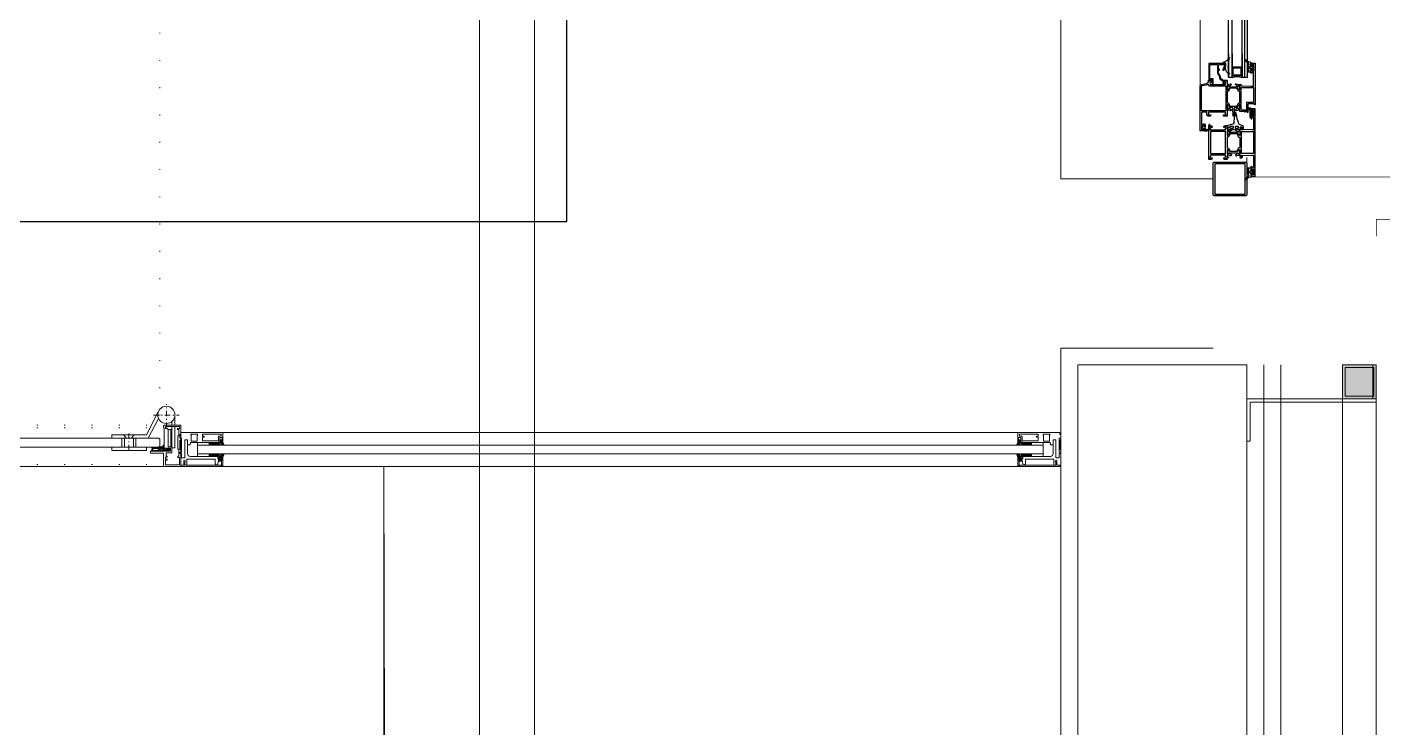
# Model space of a CAD drawing. Extents: x -9059 to 11889, y -1514 to 6575.
# Drawn here: x 3779.9 to 3940.1, y 2733 to 2815.8 of the extents above; entities that cross this region are included whole.
import ezdxf
from ezdxf.enums import TextEntityAlignment as Align

# ---------------------------------------------------------------- set-up
doc = ezdxf.new("R2010")
doc.units = 0
doc.header["$LTSCALE"] = 25
doc.header["$MEASUREMENT"] = 0
doc.linetypes.add('DASHDOT', pattern=[1, 0.5, -0.25, 0, -0.25])
doc.linetypes.add('DOT2', pattern=[0.125, 0, -0.125])
doc.layers.get('0').update_dxf_attribs({"color": 9, "lineweight": 9})
for name, color, linetype, lineweight in [('00', 9, 'Continuous', 9), ('05', 9, 'Continuous', 9), ('06D', 9, 'Continuous', 9), ('07K', 8, 'Continuous', 9), ('10', 9, 'Continuous', 9), ('14', 9, 'Continuous', 9), ('15', 9, 'Continuous', 9), ('20', 9, 'DOT2', 9), ('21_mahal200', 9, 'Continuous', 9), ('21_mahal200 @ 20', 9, 'Continuous', 9), ('33', 9, 'BATTING', 9), ('DATA TAVAN', 160, 'Continuous', 30)]:
    doc.layers.add(name, color=color, linetype=linetype, lineweight=lineweight)
doc.styles.add('Arial', font='arial.ttf', dxfattribs={"height": 2.5})
doc.styles.add('MuuM_TEXT-STANDART', font='ARIALN.TTF')
doc.linetypes.add('BATTING', pattern='A,0.0001,-0.1,[134,ltypeshp.shx,S=0.1,R=0,X=-0.1,Y=0],-0.2,[134,ltypeshp.shx,S=0.1,R=180,X=0.1,Y=0],-0.1', length=0.4001)
pattern_1 = [(45, (3387.24087, 5075.93023), (0.0883883476, -0.0883883476), []), (315, (3387.24087, 5075.93023), (-0.0883883476, -0.0883883476), [])]

# ---------------------------------------------------------------- blocks, each defined once
blk = doc.blocks.new('0a_roomno2')
blk.add_lwpolyline([(30, -16), (0, -16), (0, 0), (30, 0)], close=True)
blk.add_lwpolyline([(18, -5), (18, -16)])
at = {"style": 'Arial'}
blk.add_attdef('ODANO', (0, 1.505), '', height=3, dxfattribs=at)
blk.add_attdef('MEKANADI', text='', height=3, dxfattribs=at).set_placement((0.525, -4.75), align=Align.BOTTOM_LEFT)
at = {"style": 'MuuM_TEXT-STANDART', "width": 0.6}
for tag, p in [('YER01', (15, -7)), ('TAVAN01', (20.625, -7)), ('DUVAR01', (26.25, -7)), ('YER02', (15, -10.375)), ('TAVAN02', (20.625, -10.375)), ('DUVAR02', (26.25, -10.375)), ('YER03', (15, -13.75)), ('TAVAN03', (20.625, -13.75)), ('DUVAR03', (26.25, -13.75))]:
    blk.add_attdef(tag, text='', height=2.25, dxfattribs=at).set_placement(p, align=Align.MIDDLE_CENTER)
at = {"style": 'MuuM_TEXT-STANDART'}
blk.add_attdef('M2', text='', height=2.25, dxfattribs=at).set_placement((1.3231, -7.8046), align=Align.MIDDLE_LEFT)
at = {"style": 'MuuM_TEXT-STANDART', "width": 0.6}
blk.add_attdef('TEMIZTAVANYUKSEKLIGI', text='', height=2.25, dxfattribs=at).set_placement((2.7, -13.1619), align=Align.MIDDLE_LEFT)
blk = doc.blocks.new('*U1266')
at = {"layer": '21_mahal200 @ 20', "xscale": 20, "yscale": 20, "zscale": 20}
blk.add_blockref('0a_roomno2', (3239.86, 3018.12), dxfattribs=at)
blk = doc.blocks.new('p-s-profil')
at = {"layer": '10'}
blk.add_lwpolyline([(9, 15.3), (4.6, 15.3), (4.6, 0.4), (0, 0.4), (0, 0), (5, 0), (5, 14.9), (9, 14.9), (9, 15.3)], dxfattribs=at)
blk.add_lwpolyline([(9, 15.3), (4.6, 15.3), (4.6, 0.4), (0, 0.4), (0, 0), (5, 0), (5, 14.9), (9, 14.9), (9, 15.3)], dxfattribs=at)
blk = doc.blocks.new('p-kutu_profil_40x40')
h = blk.add_hatch(color=256)
h.dxf.hatch_style = 1
h.paths.add_polyline_path([(0, 0), (4, 0), (4, 4), (0, 4)])
h = blk.add_hatch(color=255)
h.dxf.hatch_style = 1
h.paths.add_polyline_path([(0, 0), (4, 0), (4, 4), (0, 4)])
blk.add_lwpolyline([(0, 0), (4, 0), (4, 4), (0, 4)], close=True)
at = {"layer": '10'}
for points in [[(0, 4), (4, 4), (4, 0), (0, 0)], [(0, 4), (4, 4), (4, 0), (0, 0)], [(0, 0), (4, 0), (4, 4), (0, 4)], [(0.3, 3.7), (3.7, 3.7), (3.7, 0.3), (0.3, 0.3)], [(0.3, 3.7), (3.7, 3.7), (3.7, 0.3), (0.3, 0.3)]]:
    blk.add_lwpolyline(points, close=True, dxfattribs=at)
blk = doc.blocks.new('P-DOG-PORSCHE')
at = {"layer": '06D'}
for points in [[(-13.18, -3.54), (-111.94, -3.53)], [(-118, -20), (-2, -20)]]:
    blk.add_lwpolyline(points, dxfattribs=at)
at = {"layer": '10', "lineweight": 25, "ltscale": 0.5}
for p, q in [((-112.2, 2.68), (-112.2, 2.98)), ((-103.22, 1.44), (-106, 1.44)), ((-103.22, 0.24), (-106, 0.24)), ((-104.8, 1.44), (-104.8, 0.24)), ((-103.22, -0.16), (-105.95, -0.16)), ((-103.22, -0.16), (-105.49, -0.16))]:
    blk.add_line(p, q, dxfattribs=at)
at = {"layer": '10', "const_width": 0.1}
blk.add_lwpolyline([(-124.78, 17.3), (-122.78, 17.3), (-122.78, 24), (-117.78, 24), (-117.78, 2), (-115.43, 2)], dxfattribs=at)
at = {"layer": '10', "lineweight": 25, "ltscale": 0.5}
for points in [[(-120, -1.8, 0.414214), (-119.8, -2), (-116.2, -2, 0.414214), (-116, -1.8), (-116, 1.8, 0.414214), (-116.2, 2), (-119.8, 2, 0.414214), (-120, 1.8)], [(-110.88, 2.78), (-110.88, 2.79), (-111.15, 2.79), (-111.15, 2.78), (-111.3, 2.78), (-111.3, 2.79), (-111.63, 2.79), (-111.63, 2.78), (-111.78, 2.78), (-111.78, 2.79), (-112.1, 2.79, 0.425337), (-112.2, 2.68), (-112.15, 1.49, 0.403083), (-112.12, 1.47), (-112, 1.47, -0.414214), (-111.88, 1.35), (-111.88, 1.26, -0.414214), (-111.98, 1.16), (-111.99, 1.16, -0.414214), (-112, 1.17), (-112, 1.32, 0.414214), (-112.03, 1.35), (-112.17, 1.35, 0.414214), (-112.2, 1.32), (-112.2, 1.01), (-112.13, 0.75, -0.700084), (-112.24, 0.67), (-112.26, 0.69), (-112.43, 0.86, -0.607471), (-112.41, 0.92, 0.283637), (-112.39, 0.94), (-112.34, 1.12, 1.229391), (-112.39, 1.16), (-112.86, 1.16), (-112.7, 0.89, -0.859449), (-112.73, 0.86), (-112.98, 0.96), (-113.1, 1.16), (-114.3, 1.16), (-114.42, 0.96), (-114.67, 0.86, -0.859449), (-114.7, 0.89), (-114.54, 1.16), (-115.01, 1.16, 1.229391), (-115.06, 1.12), (-115.01, 0.94, 0.283637), (-114.99, 0.92, -0.607471), (-114.97, 0.86), (-115.14, 0.69), (-115.16, 0.67, -0.700084), (-115.27, 0.75), (-115.2, 1.01), (-115.2, 1.32, 0.414214), (-115.23, 1.35), (-115.37, 1.35, 0.414214), (-115.4, 1.32), (-115.4, 1.17, -0.414214), (-115.41, 1.16), (-115.42, 1.16, -0.414214), (-115.52, 1.26), (-115.52, 1.35, -0.414214), (-115.4, 1.47), (-115.28, 1.47, 0.403083), (-115.25, 1.49), (-115.2, 2.68, 0.425337), (-115.3, 2.79), (-115.62, 2.79), (-115.62, 2.78), (-115.77, 2.78), (-115.77, 2.79), (-116.1, 2.79), (-116.1, 2.78), (-116.25, 2.78), (-116.25, 2.79), (-116.52, 2.79), (-116.52, 2.78), (-116.65, 2.78), (-116.65, 2.61, 0.414214), (-116.62, 2.58), (-116.52, 2.58), (-116.52, 2.53, -0.414214), (-116.57, 2.48), (-116.88, 2.48, -0.414214), (-116.95, 2.55), (-116.95, 2.57, -0.414214), (-116.94, 2.58), (-116.84, 2.58, 0.414214), (-116.79, 2.63), (-116.79, 2.75, 0.414214), (-116.84, 2.8), (-117.51, 2.8, 0.414214), (-117.56, 2.75), (-117.56, 2.63, 0.414214), (-117.51, 2.58), (-117.41, 2.58, -0.414214), (-117.4, 2.57), (-117.4, 2.55, -0.414214), (-117.47, 2.48), (-117.69, 2.48, -0.414214), (-117.7, 2.49), (-117.7, 2.97, -0.414214), (-117.69, 2.98), (-109.71, 2.98, -0.414214), (-109.7, 2.97), (-109.7, 2.49, -0.414214), (-109.71, 2.48), (-109.93, 2.48, -0.414214), (-110, 2.55), (-110, 2.57, -0.414214), (-109.99, 2.58), (-109.89, 2.58, 0.414214), (-109.84, 2.63), (-109.84, 2.75, 0.414214), (-109.89, 2.8), (-110.56, 2.8, 0.414214), (-110.61, 2.75), (-110.61, 2.63, 0.414214), (-110.56, 2.58), (-110.46, 2.58, -0.414214), (-110.45, 2.57), (-110.45, 2.55, -0.414214), (-110.52, 2.48), (-110.83, 2.48, -0.414214), (-110.88, 2.53), (-110.88, 2.58), (-110.78, 2.58, 0.414214), (-110.75, 2.61), (-110.75, 2.78)], [(-117.28, 2.61, 0.359904), (-117.3, 2.58), (-117.3, 2.4, 0.414214), (-117.27, 2.37), (-117.07, 2.37, 0.414214), (-117.04, 2.4), (-117.04, 2.58, 0.359904), (-117.07, 2.61, 0.094739)], [(-110.51, 2.47, 0.414214), (-110.48, 2.5), (-110.48, 2.58, 0.186103), (-110.48, 2.59), (-110.52, 2.64, -0.501687), (-110.51, 2.7), (-110.42, 2.74, -0.118551), (-110.34, 2.76), (-110.11, 2.76, -0.118551), (-110.04, 2.74), (-109.95, 2.7, -0.501687), (-109.94, 2.64), (-109.98, 2.59, 0.186103), (-109.98, 2.58), (-109.98, 2.5, 0.414214), (-109.94, 2.47), (-109.66, 2.47, -0.414214), (-109.62, 2.43), (-109.62, 2.28, -0.176484), (-109.64, 2.25), (-110.01, 1.72, -0.940455), (-110.07, 1.77), (-109.76, 2.27, 0.992608), (-109.86, 2.34), (-110.69, 2.34, -0.414214), (-110.73, 2.38), (-110.73, 2.43, -0.414214), (-110.69, 2.47)], [(-110.32, 2.47, -0.414214), (-110.34, 2.5), (-110.34, 2.6, -0.414214), (-110.32, 2.62), (-110.14, 2.62, -0.414214), (-110.11, 2.6), (-110.11, 2.5, -0.414214), (-110.14, 2.47)], [(-108.97, 1.97), (-109.81, 1.97, 0.414214), (-109.86, 1.92), (-109.86, 1.38, 0.414214), (-109.81, 1.33), (-107.25, 1.33, 0.414214), (-107.2, 1.38), (-107.2, 2.79), (-108.91, 2.79, 0.414214), (-108.96, 2.74), (-108.96, 1.98, -0.414214)], [(-104.73, 2.6, -0.359904), (-104.7, 2.57), (-104.7, 2.39, -0.414214), (-104.73, 2.36), (-104.93, 2.36, -0.414214), (-104.96, 2.39), (-104.96, 2.57, -0.359904), (-104.94, 2.6, -0.094739)], [(-114.74, -0.01, 0.131652), (-114.72, -0.06), (-114.61, -0.24, -0.131652), (-114.61, -0.26), (-114.61, -0.28, -0.414214), (-114.64, -0.31), (-115, -0.31, -0.414214), (-115.03, -0.28), (-115.03, -0.26, -0.131652), (-115.03, -0.24), (-114.92, -0.06, 0.131652), (-114.91, -0.01), (-114.91, 0.84, 0.131652), (-114.92, 0.89), (-115.03, 1.08, -0.131652), (-115.03, 1.09), (-115.03, 1.12, -0.414214), (-115, 1.15), (-114.64, 1.15, -0.414214), (-114.61, 1.12), (-114.61, 1.09, -0.131652), (-114.61, 1.08), (-114.72, 0.89, 0.131652), (-114.74, 0.84)], [(-112.66, -0.01, -0.131652), (-112.68, -0.06), (-112.79, -0.24, 0.131652), (-112.79, -0.26), (-112.79, -0.28, 0.414214), (-112.76, -0.31), (-112.4, -0.31, 0.414214), (-112.37, -0.28), (-112.37, -0.26, 0.131652), (-112.37, -0.24), (-112.48, -0.06, -0.131652), (-112.49, -0.01), (-112.49, 0.84, -0.131652), (-112.48, 0.89), (-112.37, 1.08, 0.131652), (-112.37, 1.09), (-112.37, 1.12, 0.414214), (-112.4, 1.15), (-112.76, 1.15, 0.414214), (-112.79, 1.12), (-112.79, 1.09, 0.131652), (-112.79, 1.08), (-112.68, 0.89, -0.131652), (-112.66, 0.84)], [(-106.67, -0.53, 0.365977), (-106.64, -0.51, -0.365977), (-106.61, -0.48), (-106.5, -0.48, -0.414214), (-106.47, -0.51), (-106.47, -0.6, -0.365977), (-106.49, -0.63, 0.366034), (-106.52, -0.66), (-106.52, -0.72, 0.414214), (-106.51, -0.73), (-106.47, -0.73, 0.414214), (-106.32, -0.58), (-106.32, -0.41, 0.414214), (-106.4, -0.33), (-106.82, -0.33, -0.493043), (-106.85, -0.3), (-106.75, 0.07, 0.700084), (-106.86, 0.15), (-106.88, 0.13), (-107.05, -0.04, 0.607471), (-107.03, -0.1, -0.283637), (-107.01, -0.12), (-106.96, -0.3, -1.229391), (-107.01, -0.33), (-107.43, -0.33, -0.585524), (-107.46, -0.29), (-107.32, -0.07, 0.713664), (-107.35, -0.04), (-107.6, -0.14), (-107.71, -0.32, -0.261412), (-107.73, -0.33), (-108.95, -0.33, -0.261412), (-108.97, -0.32), (-109.08, -0.14), (-109.33, -0.04, 0.713664), (-109.36, -0.07), (-109.22, -0.29, -0.585524), (-109.25, -0.33), (-109.67, -0.33, -1.229391), (-109.72, -0.3), (-109.67, -0.12, -0.283637), (-109.65, -0.1, 0.607471), (-109.63, -0.04), (-109.8, 0.13), (-109.82, 0.15, 0.700084), (-109.93, 0.07), (-109.86, -0.19), (-109.86, -0.3, -0.414214), (-109.89, -0.33), (-110.54, -0.33, 0.414214), (-110.57, -0.36), (-110.57, -0.68, 0.414222), (-110.47, -0.78), (-110.43, -0.78, 0.414214), (-110.42, -0.77), (-110.42, -0.66, 0.366034), (-110.44, -0.63, -0.365977), (-110.47, -0.6), (-110.47, -0.51, -0.414214), (-110.44, -0.48), (-110.33, -0.48, -0.365977), (-110.3, -0.51, 0.365977), (-110.27, -0.53), (-110.15, -0.53, -0.414214), (-110.12, -0.56), (-110.12, -1.5), (-110.09, -1.53), (-110.12, -1.56), (-110.12, -2.5, -0.414214), (-110.15, -2.53), (-110.27, -2.53, 0.365977), (-110.3, -2.56, -0.365977), (-110.33, -2.58), (-110.44, -2.58, -0.414214), (-110.47, -2.55), (-110.47, -2.46, -0.365977), (-110.44, -2.44, 0.366034), (-110.42, -2.41), (-110.42, -2.29, 0.414214), (-110.43, -2.28), (-110.47, -2.28, 0.414214), (-110.57, -2.38), (-110.57, -2.58, 0.414214), (-110.42, -2.73), (-110.15, -2.73, -0.414214), (-110.12, -2.76), (-110.12, -3.32, -0.414214), (-110.15, -3.35), (-111.54, -3.35, -0.414214), (-111.57, -3.32), (-111.57, -3.16, -0.414214), (-111.54, -3.13), (-111.47, -3.13), (-111.47, -3.08, 0.414214), (-111.52, -3.03), (-111.77, -3.03, 0.414214), (-111.84, -3.1), (-111.84, -3.12, 0.414214), (-111.83, -3.13), (-111.76, -3.13, -0.414214), (-111.71, -3.18), (-111.71, -3.32, -0.414214), (-111.76, -3.37), (-112.13, -3.37, -0.414214), (-112.18, -3.32), (-112.18, -3.18, -0.414214), (-112.13, -3.13), (-112.05, -3.13, 0.414214), (-112.04, -3.12), (-112.04, -3.1, 0.414214), (-112.11, -3.03), (-112.29, -3.03, 0.414214), (-112.32, -3.06), (-112.32, -3.5, 0.414214), (-112.29, -3.53), (-107.02, -3.53, 0.363975), (-106.82, -3.37), (-106.72, -2.78, -0.36397), (-106.42, -2.53), (-106.35, -2.53, 0.414214), (-106.32, -2.5), (-106.32, -2.28, 0.414214), (-106.47, -2.13), (-106.51, -2.13, 0.414214), (-106.52, -2.14), (-106.52, -2.21, 0.366034), (-106.49, -2.24, -0.365977), (-106.47, -2.26), (-106.47, -2.35, -0.414214), (-106.5, -2.38), (-106.61, -2.38, -0.365977), (-106.64, -2.36, 0.365977), (-106.67, -2.33), (-106.79, -2.33, -0.414214), (-106.82, -2.3), (-106.82, -1.46), (-106.85, -1.43), (-106.82, -1.4), (-106.82, -0.56, -0.414214), (-106.79, -0.53)], [(-111.8, 0.65, -0.414214), (-111.83, 0.62), (-111.96, 0.62, -0.414214), (-111.99, 0.65), (-111.99, 0.99, -0.414214), (-111.96, 1.02), (-111.83, 1.02, -0.414214), (-111.8, 0.99)], [(-111.8, 0.03, -0.414214), (-111.83, 0), (-111.96, 0, -0.414214), (-111.99, 0.03), (-111.99, 0.37, -0.414214), (-111.96, 0.4), (-111.83, 0.4, -0.414214), (-111.8, 0.37)], [(-109.67, 0.32, -0.403142), (-109.57, 0.22), (-109.57, -0.02, -0.131652), (-109.58, -0.07), (-109.69, -0.25, 0.131652), (-109.69, -0.27), (-109.69, -0.29, 0.414214), (-109.66, -0.32), (-109.3, -0.32, 0.414214), (-109.27, -0.29), (-109.27, -0.27, 0.131652), (-109.28, -0.25), (-109.39, -0.07, -0.131652), (-109.4, -0.02), (-109.4, 0.83, -0.131652), (-109.39, 0.88), (-109.28, 1.07, 0.131652), (-109.27, 1.08), (-109.27, 1.11, 0.414214), (-109.3, 1.14), (-109.66, 1.14, 0.414214), (-109.69, 1.11), (-109.69, 1.08, 0.131652), (-109.69, 1.07), (-109.58, 0.88, -0.131652), (-109.57, 0.83), (-109.57, 0.59, -0.403142), (-109.67, 0.49), (-110.52, 0.46, 0.962756), (-110.52, 0.36)], [(-107.28, -0.01, -0.131652), (-107.3, -0.06), (-107.4, -0.24, 0.131652), (-107.41, -0.26), (-107.41, -0.28, 0.414214), (-107.38, -0.31), (-107.02, -0.31, 0.414214), (-106.99, -0.28), (-106.99, -0.26, 0.131652), (-106.99, -0.24), (-107.1, -0.06, -0.131652), (-107.11, -0.01), (-107.11, 0.84, -0.131652), (-107.1, 0.89), (-106.99, 1.07, 0.131652), (-106.99, 1.09), (-106.99, 1.12, 0.414214), (-107.02, 1.15), (-107.38, 1.15, 0.414214), (-107.41, 1.12), (-107.41, 1.09, 0.131652), (-107.4, 1.07), (-107.3, 0.89, -0.131652), (-107.28, 0.84)], [(-107.1, 0.88), (-106.99, 1.07, 0.131652), (-106.99, 1.08), (-106.99, 1.11, 0.414214), (-107.02, 1.14), (-107.38, 1.14, 0.414214), (-107.41, 1.11), (-107.41, 1.08, 0.131652), (-107.4, 1.07), (-107.3, 0.88, -0.131652), (-107.28, 0.83), (-107.28, -0.02, -0.131652), (-107.3, -0.07), (-107.4, -0.25, 0.131652), (-107.41, -0.27), (-107.41, -0.29, 0.414214), (-107.38, -0.32), (-107.02, -0.32, 0.414214), (-106.99, -0.29), (-106.99, -0.27, 0.131652), (-106.99, -0.25), (-107.1, -0.07, -0.131652), (-107.11, -0.02), (-107.11, 0.83, -0.131652)], [(-105.7, 1.31, -0.414214), (-105.67, 1.34), (-104.93, 1.34, -0.414214), (-104.9, 1.31), (-104.9, 0.37, -0.414214), (-104.93, 0.34), (-105.67, 0.34, -0.414214), (-105.7, 0.37)], [(-107.02, -3.35, 0.207097), (-106.97, -3.33), (-106.97, -3.23), (-106.95, -3.23), (-106.87, -2.76, -0.106114), (-106.8, -2.58, 0.602221), (-106.82, -2.53), (-106.87, -2.53, -0.162278), (-106.93, -2.51), (-106.97, -2.51, -0.414214), (-107, -2.48), (-107, -0.56, 0.414214), (-107.05, -0.51), (-109.89, -0.51, 0.414214), (-109.94, -0.56), (-109.94, -3.35)], [(-105.14, -1.31), (-105.14, -1.27, -0.414214), (-105.11, -1.24), (-105.07, -1.24, -0.414214), (-105.04, -1.27), (-105.04, -1.29, 0.414214), (-104.99, -1.34), (-104.56, -1.34, 0.414214), (-104.46, -1.24), (-104.46, -0.69, 0.414214), (-104.51, -0.64), (-104.56, -0.64, 0.127567), (-104.59, -0.65, -0.09888), (-105.01, -0.79, 0.367727), (-105.04, -0.82, -0.399482), (-105.07, -0.84), (-105.11, -0.84, -0.414214), (-105.14, -0.81), (-105.14, -0.72, -0.400329), (-105.09, -0.67, 0.114933), (-104.65, -0.55, -0.127017), (-104.56, -0.52), (-104.37, -0.52, -0.414214), (-104.34, -0.55), (-104.34, -2.49, -0.414214), (-104.37, -2.52), (-106.29, -2.52, -0.414214), (-106.32, -2.49), (-106.32, -2.43, -0.414214), (-106.29, -2.4), (-106.27, -2.4), (-106.27, -2.1), (-106.54, -2.1), (-106.56, -2.14, -0.414214), (-106.6, -2.15), (-106.77, -2.05, -0.767327), (-106.75, -1.98), (-106.25, -1.98, -0.414214), (-106.15, -2.08), (-106.15, -2.35, 0.414214), (-106.1, -2.4), (-104.51, -2.4, 0.414214), (-104.46, -2.35), (-104.46, -1.56, 0.414214), (-104.56, -1.46), (-105.47, -1.46, -0.172094), (-105.67, -1.39, 0.126051), (-106.03, -1.23, -0.197455), (-106.24, -1.1), (-106.35, -0.94, 0.244698), (-106.49, -0.86), (-106.77, -0.86, -0.767327), (-106.8, -0.76), (-106.6, -0.65, -0.57735), (-106.56, -0.67), (-106.56, -0.74), (-106.49, -0.74, -0.244698), (-106.25, -0.87), (-106.15, -1.03, 0.197455), (-106.02, -1.11, -0.126051), (-105.6, -1.3, 0.178336), (-105.47, -1.34), (-105.17, -1.34, 0.414214)], [(-104.33, -0.53), (-104.33, -0.75, 0.414214), (-104.3, -0.78), (-104.26, -0.78, 0.356389), (-104.16, -0.7, -0.262181), (-103.65, -0.11, 0.316752), (-103.63, -0.08, 0.499585), (-103.66, -0.05, -0.048291), (-104.22, -0.19, -0.086497), (-105.32, -0.19, -0.16681), (-105.55, -0.08, 0.169383), (-105.57, -0.07), (-105.58, -0.06, 0.513067), (-105.63, -0.13, 0.159858), (-105.05, -0.51, 0.178819), (-104.68, -0.53), (-104.67, -0.52, -0.13005), (-104.62, -0.5), (-104.36, -0.5, -0.414214)], [(-112.1, -3.15), (-112.04, -3.15), (-112.04, -3.07, 0.236068), (-112.12, -3.03), (-112.28, -3.03, -0.414214), (-112.33, -2.98), (-112.33, -2.81, -0.557109), (-111.61, -2.37, -0.284432), (-111.57, -2.43, -0.557109), (-111.68, -2.5, 0.59685), (-112.18, -2.85, 2.161979), (-112.15, -2.88), (-112, -2.88, 1), (-111.88, -2.88), (-111.62, -2.88, -0.414214), (-111.57, -2.93), (-111.57, -2.98, -0.414214), (-111.62, -3.03), (-111.77, -3.03, 0.236068), (-111.85, -3.07), (-111.85, -3.15), (-111.79, -3.15), (-111.79, -3.19, -0.323522), (-111.82, -3.24), (-111.92, -3.27, -0.019238), (-111.92, -3.27), (-111.96, -3.27, -0.019238), (-111.97, -3.27), (-112.06, -3.24, -0.323522), (-112.1, -3.19)]]:
    blk.add_lwpolyline(points, format="xyb", close=True, dxfattribs=at)
for points in [[(-119.8, -1.8), (-119.8, 1.8), (-116.2, 1.8), (-116.2, -1.8)], [(-112.39, 1.35), (-112.39, 1.82), (-112.4, 1.82), (-112.4, 2.32), (-112.39, 2.32), (-112.39, 2.79), (-115.01, 2.79), (-115.01, 2.32), (-115, 2.32), (-115, 1.82), (-115.01, 1.82), (-115.01, 1.35), (-113.77, 1.35), (-113.77, 1.37), (-113.62, 1.37), (-113.62, 1.35)], [(-112.4, -0.52), (-112.4, -2.32), (-115, -2.32), (-115, -0.52)]]:
    blk.add_lwpolyline(points, close=True, dxfattribs=at)
for points in [[(-117.79, 2.49, -0.220745), (-118.1, 1.89, 0.651907), (-118.04, 1.82, 0.176952), (-117.75, 2.14, -0.281357), (-117.61, 2.23), (-117.53, 2.23), (-117.51, 2.23), (-117.51, 2.23), (-117.5, 2.22), (-117.49, 2.22), (-117.48, 2.22), (-117.48, 2.21), (-117.47, 2.21), (-117.47, 2.2), (-117.47, 2.19), (-117.46, 2.18), (-117.46, 2.1), (-117.46, 2.1), (-117.46, 2.09), (-117.46, 2.09), (-117.46, 2.09), (-117.46, 2.09), (-117.45, 2.08), (-117.45, 2.08), (-117.45, 2.08), (-117.44, 2.08), (-117.36, 2.08), (-117.36, 2.08), (-117.36, 2.08), (-117.35, 2.08), (-117.35, 2.08), (-117.35, 2.09), (-117.35, 2.09), (-117.35, 2.09), (-117.34, 2.09), (-117.34, 2.1), (-117.34, 2.18), (-117.34, 2.18), (-117.34, 2.19), (-117.34, 2.2), (-117.33, 2.21), (-117.33, 2.21), (-117.32, 2.22), (-117.32, 2.22), (-117.31, 2.22), (-117.29, 2.23), (-117.29, 2.23), (-117.28, 2.22), (-117.27, 2.22), (-117.26, 2.22), (-117.26, 2.21), (-117.25, 2.21), (-117.25, 2.2), (-117.25, 2.19), (-117.24, 2.18), (-117.24, 2.1), (-117.24, 2.1), (-117.24, 2.09), (-117.24, 2.09), (-117.24, 2.09), (-117.24, 2.09), (-117.23, 2.08), (-117.23, 2.08), (-117.23, 2.08), (-117.22, 2.08), (-117.14, 2.08), (-117.14, 2.08), (-117.14, 2.08), (-117.13, 2.08), (-117.13, 2.08), (-117.13, 2.09), (-117.13, 2.09), (-117.13, 2.09), (-117.12, 2.09), (-117.12, 2.1), (-117.12, 2.18), (-117.12, 2.18), (-117.12, 2.19), (-117.12, 2.2), (-117.11, 2.21), (-117.11, 2.21), (-117.1, 2.22), (-117.1, 2.22), (-117.09, 2.22), (-117.07, 2.23), (-117.07, 2.23), (-117.06, 2.22), (-117.05, 2.22), (-117.04, 2.22), (-117.04, 2.21), (-117.03, 2.21), (-117.03, 2.2), (-117.03, 2.19), (-117.02, 2.18), (-117.02, 2.1), (-117.02, 2.1), (-117.02, 2.09), (-117.02, 2.09), (-117.02, 2.09), (-117.02, 2.09), (-117.01, 2.08), (-117.01, 2.08), (-117.01, 2.08), (-117, 2.08), (-116.92, 2.08), (-116.92, 2.08), (-116.92, 2.08), (-116.91, 2.08), (-116.91, 2.08), (-116.91, 2.09), (-116.91, 2.09), (-116.91, 2.09), (-116.9, 2.09), (-116.9, 2.1), (-116.9, 2.18), (-116.9, 2.18), (-116.9, 2.19), (-116.9, 2.2), (-116.89, 2.21), (-116.89, 2.21), (-116.88, 2.22), (-116.88, 2.22), (-116.87, 2.22), (-116.85, 2.23), (-116.85, 2.23), (-116.84, 2.22), (-116.83, 2.22), (-116.82, 2.22), (-116.82, 2.21), (-116.81, 2.21), (-116.81, 2.2), (-116.81, 2.19), (-116.8, 2.18), (-116.8, 2.1), (-116.8, 2.1), (-116.8, 2.09), (-116.8, 2.09), (-116.8, 2.09), (-116.8, 2.09), (-116.79, 2.08), (-116.79, 2.08), (-116.79, 2.08), (-116.78, 2.08), (-116.7, 2.08), (-116.7, 2.08), (-116.7, 2.08), (-116.69, 2.08), (-116.69, 2.08), (-116.69, 2.09), (-116.69, 2.09), (-116.69, 2.09), (-116.68, 2.09), (-116.68, 2.1), (-116.68, 2.44, 0.414214), (-116.71, 2.47), (-116.94, 2.47, -0.414214), (-116.97, 2.5), (-116.97, 2.56, -0.291535), (-116.96, 2.58), (-116.91, 2.6, 0.613042), (-116.91, 2.66), (-117.03, 2.73, 0.127095), (-117.09, 2.74), (-117.29, 2.74, 0.127095), (-117.36, 2.73), (-117.47, 2.67, 0.585233), (-117.47, 2.6), (-117.42, 2.58, -0.167811), (-117.41, 2.56), (-117.41, 2.5, -0.414214), (-117.44, 2.47), (-117.74, 2.47), (-117.74, 2.53, 0.394677), (-117.79, 2.49)], [(-106.94, 1.34, -0.459137), (-106.98, 1.37), (-107.03, 2.47), (-107.03, 2.74, -0.414214), (-106.98, 2.79), (-105.4, 2.79, -0.414214), (-105.37, 2.76), (-105.37, 2.6, -0.414214), (-105.4, 2.57), (-105.5, 2.57), (-105.5, 2.52, 0.414214), (-105.45, 2.47), (-105.14, 2.47, 0.414214), (-105.07, 2.54), (-105.07, 2.56, 0.414214), (-105.08, 2.57), (-105.18, 2.57, -0.414214), (-105.23, 2.62), (-105.23, 2.77, -0.414214), (-105.18, 2.82), (-104.51, 2.82, -0.414214), (-104.46, 2.77), (-104.46, 2.62, -0.414214), (-104.51, 2.57), (-104.61, 2.57, 0.414214), (-104.62, 2.56), (-104.62, 2.54, 0.414214), (-104.55, 2.47), (-104.33, 2.47, 0.414214), (-104.32, 2.48), (-104.32, 2.96, 0.414214), (-104.33, 2.97), (-109.19, 2.97, 0.535184), (-109.22, 2.93), (-109.2, 2.89), (-109.17, 2.89, -0.414214), (-109.14, 2.86), (-109.14, 2.15, -0.414214), (-109.17, 2.12), (-110.11, 2.12, 0.535184), (-110.14, 2.08), (-110.13, 2.06, 0.302776), (-110.1, 2.04), (-110.07, 2.04, -0.414214), (-110.04, 2.01), (-110.04, 1.18, 0.414214), (-110.01, 1.15), (-109.89, 1.15, -0.414214), (-109.86, 1.12), (-109.86, 1), (-109.93, 0.74, 0.700084), (-109.82, 0.66), (-109.8, 0.68), (-109.63, 0.85, 0.607471), (-109.65, 0.91, -0.283637), (-109.67, 0.93), (-109.72, 1.11, -1.229391), (-109.67, 1.15), (-109.2, 1.15), (-109.36, 0.88, 0.859449), (-109.33, 0.85), (-109.08, 0.95), (-108.96, 1.15), (-107.72, 1.15), (-107.6, 0.95), (-107.35, 0.85, 0.859449), (-107.32, 0.88), (-107.48, 1.15), (-107.01, 1.15, -1.229391), (-106.96, 1.11), (-107.01, 0.93, -0.283637), (-107.03, 0.91, 0.607471), (-107.05, 0.85), (-106.88, 0.68), (-106.86, 0.66, 0.700084), (-106.75, 0.74), (-106.82, 1), (-106.82, 1.25, 0.474196), (-106.94, 1.34)], [(-104.24, 2.47, 0.220745), (-103.93, 1.88, -0.651907), (-103.98, 1.81, -0.176952), (-104.28, 2.13, 0.281357), (-104.42, 2.22), (-104.5, 2.22), (-104.51, 2.22), (-104.52, 2.22), (-104.53, 2.21), (-104.54, 2.21), (-104.54, 2.21), (-104.55, 2.2), (-104.55, 2.19), (-104.56, 2.19), (-104.56, 2.18), (-104.56, 2.17), (-104.56, 2.09), (-104.56, 2.09), (-104.56, 2.08), (-104.57, 2.08), (-104.57, 2.08), (-104.57, 2.08), (-104.57, 2.07), (-104.57, 2.07), (-104.58, 2.07), (-104.58, 2.07), (-104.66, 2.07), (-104.67, 2.07), (-104.67, 2.07), (-104.67, 2.07), (-104.68, 2.07), (-104.68, 2.08), (-104.68, 2.08), (-104.68, 2.08), (-104.68, 2.08), (-104.68, 2.09), (-104.68, 2.17), (-104.68, 2.17), (-104.69, 2.18), (-104.69, 2.19), (-104.69, 2.19), (-104.7, 2.2), (-104.7, 2.21), (-104.71, 2.21), (-104.72, 2.21), (-104.73, 2.22), (-104.74, 2.22), (-104.75, 2.21), (-104.76, 2.21), (-104.76, 2.21), (-104.77, 2.2), (-104.77, 2.19), (-104.78, 2.19), (-104.78, 2.18), (-104.78, 2.17), (-104.78, 2.09), (-104.78, 2.09), (-104.78, 2.08), (-104.79, 2.08), (-104.79, 2.08), (-104.79, 2.08), (-104.79, 2.07), (-104.79, 2.07), (-104.8, 2.07), (-104.8, 2.07), (-104.88, 2.07), (-104.89, 2.07), (-104.89, 2.07), (-104.89, 2.07), (-104.9, 2.07), (-104.9, 2.08), (-104.9, 2.08), (-104.9, 2.08), (-104.9, 2.08), (-104.9, 2.09), (-104.9, 2.17), (-104.9, 2.17), (-104.91, 2.18), (-104.91, 2.19), (-104.91, 2.19), (-104.92, 2.2), (-104.92, 2.21), (-104.93, 2.21), (-104.94, 2.21), (-104.95, 2.22), (-104.96, 2.22), (-104.97, 2.21), (-104.98, 2.21), (-104.98, 2.21), (-104.99, 2.2), (-104.99, 2.19), (-105, 2.19), (-105, 2.18), (-105, 2.17), (-105, 2.09), (-105, 2.09), (-105, 2.08), (-105.01, 2.08), (-105.01, 2.08), (-105.01, 2.08), (-105.01, 2.07), (-105.01, 2.07), (-105.02, 2.07), (-105.02, 2.07), (-105.1, 2.07), (-105.11, 2.07), (-105.11, 2.07), (-105.11, 2.07), (-105.12, 2.07), (-105.12, 2.08), (-105.12, 2.08), (-105.12, 2.08), (-105.12, 2.08), (-105.12, 2.09), (-105.12, 2.17), (-105.12, 2.17), (-105.13, 2.18), (-105.13, 2.19), (-105.13, 2.19), (-105.14, 2.2), (-105.14, 2.21), (-105.15, 2.21), (-105.16, 2.21), (-105.17, 2.22), (-105.18, 2.22), (-105.19, 2.21), (-105.2, 2.21), (-105.2, 2.21), (-105.21, 2.2), (-105.21, 2.19), (-105.22, 2.19), (-105.22, 2.18), (-105.22, 2.17), (-105.22, 2.09), (-105.22, 2.09), (-105.22, 2.08), (-105.23, 2.08), (-105.23, 2.08), (-105.23, 2.08), (-105.23, 2.07), (-105.23, 2.07), (-105.24, 2.07), (-105.24, 2.07), (-105.32, 2.07), (-105.33, 2.07), (-105.33, 2.07), (-105.33, 2.07), (-105.34, 2.07), (-105.34, 2.08), (-105.34, 2.08), (-105.34, 2.08), (-105.34, 2.08), (-105.34, 2.09), (-105.34, 2.43, -0.414214), (-105.31, 2.46), (-105.08, 2.46, 0.414214), (-105.05, 2.49), (-105.05, 2.55, 0.291535), (-105.06, 2.57), (-105.11, 2.59, -0.613042), (-105.11, 2.65), (-105, 2.72, -0.127095), (-104.93, 2.73), (-104.73, 2.73, -0.127095), (-104.67, 2.72), (-104.56, 2.66, -0.585233), (-104.56, 2.59), (-104.61, 2.57, 0.167811), (-104.61, 2.55), (-104.61, 2.49, 0.414214), (-104.58, 2.46), (-104.29, 2.46), (-104.29, 2.52, -0.394677), (-104.24, 2.47)], [(-115.62, -0.32, 0.414222), (-115.7, -0.4), (-115.7, -0.57, 0.414214), (-115.55, -0.72), (-115.51, -0.72, 0.414214), (-115.5, -0.71), (-115.5, -0.65, 0.366034), (-115.52, -0.62, -0.365977), (-115.55, -0.59), (-115.55, -0.5, -0.414214), (-115.52, -0.47), (-115.41, -0.47, -0.365977), (-115.38, -0.5, 0.365977), (-115.35, -0.52), (-115.23, -0.52, -0.414214), (-115.2, -0.55), (-115.2, -1.39), (-115.17, -1.42), (-115.2, -1.45), (-115.2, -2.29, -0.414214), (-115.23, -2.32), (-115.35, -2.32, 0.365977), (-115.38, -2.35, -0.365977), (-115.41, -2.37), (-115.52, -2.37, -0.414214), (-115.55, -2.34), (-115.55, -2.25, -0.365977), (-115.52, -2.23, 0.366034), (-115.5, -2.2), (-115.5, -2.13, 0.414214), (-115.51, -2.12), (-115.55, -2.12, 0.414214), (-115.7, -2.27), (-115.7, -2.51, 0.414214), (-115.69, -2.52), (-111.71, -2.52, 0.414214), (-111.7, -2.51), (-111.7, -2.27, 0.414214), (-111.85, -2.12), (-111.89, -2.12, 0.414214), (-111.9, -2.13), (-111.9, -2.2, 0.366034), (-111.87, -2.23, -0.365977), (-111.85, -2.25), (-111.85, -2.34, -0.414214), (-111.88, -2.37), (-111.99, -2.37, -0.365977), (-112.02, -2.35, 0.365977), (-112.05, -2.32), (-112.17, -2.32, -0.414214), (-112.2, -2.29), (-112.2, -1.45), (-112.23, -1.42), (-112.2, -1.39), (-112.2, -0.55, -0.414214), (-112.17, -0.52), (-112.05, -0.52, 0.365977), (-112.02, -0.5, -0.365977), (-111.99, -0.47), (-111.88, -0.47, -0.414214), (-111.85, -0.5), (-111.85, -0.59, -0.365977), (-111.87, -0.62, 0.366034), (-111.9, -0.65), (-111.9, -0.71, 0.414214), (-111.89, -0.72), (-111.85, -0.72, 0.414214), (-111.7, -0.57), (-111.7, -0.4, 0.414214), (-111.78, -0.32), (-111.85, -0.32, -0.414214), (-111.88, -0.29), (-111.88, -0.27, 0.414214), (-111.98, -0.17), (-111.99, -0.17, 0.414214), (-112, -0.18), (-112, -0.29, -0.414214), (-112.03, -0.32), (-112.17, -0.32, -0.414214), (-112.2, -0.29), (-112.2, -0.18), (-112.13, 0.08, 0.700084), (-112.24, 0.16), (-112.26, 0.14), (-112.43, -0.03, 0.607471), (-112.41, -0.09, -0.283637), (-112.39, -0.11), (-112.34, -0.29, -1.229391), (-112.39, -0.32), (-112.86, -0.32), (-112.7, -0.06, 0.713664), (-112.73, -0.03), (-112.98, -0.13), (-113.1, -0.32), (-114.3, -0.32), (-114.42, -0.13), (-114.67, -0.03, 0.713664), (-114.7, -0.06), (-114.54, -0.32), (-115.01, -0.32, -1.229391), (-115.06, -0.29), (-115.01, -0.11, -0.283637), (-114.99, -0.09, 0.607471), (-114.97, -0.03), (-115.14, 0.14), (-115.16, 0.16, 0.700084), (-115.27, 0.08), (-115.2, -0.18), (-115.2, -0.29, -0.414214), (-115.23, -0.32), (-115.37, -0.32, -0.414214), (-115.4, -0.29), (-115.4, -0.18, 0.414214), (-115.41, -0.17), (-115.42, -0.17, 0.414214), (-115.52, -0.27), (-115.52, -0.29, -0.414214), (-115.55, -0.32), (-115.62, -0.32)], [(-112.19, 0.02, 0.081633), (-112.19, 1), (-112.19, 1.08, -0.104779), (-112.18, 1.15), (-112.12, 1.29, -0.296563), (-112.1, 1.3), (-112.03, 1.3, -0.414214), (-112, 1.27), (-112, 1.23, 0.414214), (-111.98, 1.21), (-111.9, 1.21, 0.414214), (-111.87, 1.23), (-111.87, 1.42, 0.414214), (-111.91, 1.46), (-112.12, 1.46, -0.414214), (-112.14, 1.48), (-112.14, 1.57, -0.414214), (-112.12, 1.59), (-111.83, 1.59, -0.285747), (-111.74, 1.53), (-111.55, 1.11, 0.189764), (-111.5, 1.06, 0.061836), (-110.24, 0.75, -0.380587), (-110.15, 0.65), (-110.15, 0.57, -0.203536), (-110.18, 0.5), (-110.37, 0.32, -0.999219), (-110.45, 0.4), (-110.3, 0.55, 0.950364), (-110.3, 0.59, 0.068684), (-110.6, 0.58, 0.364538), (-110.64, 0.53, -0.394287), (-110.66, 0.51), (-111.46, 0.45, 0.309555), (-111.49, 0.44), (-111.7, -0.27, -0.328426), (-111.75, -0.3), (-111.85, -0.3, -0.414214), (-111.87, -0.28), (-111.87, -0.22, 0.414214), (-111.9, -0.19), (-111.98, -0.19, 0.414214), (-112, -0.22), (-112, -0.25, -0.414214), (-112.03, -0.28), (-112.1, -0.28, -0.296563), (-112.12, -0.27), (-112.18, -0.13, -0.104779), (-112.19, -0.06), (-112.19, 0.02)]]:
    blk.add_lwpolyline(points, format="xyb", dxfattribs=at)
blk.add_arc((-110.44, -2.45), 0.03, 99.5941, 180, dxfattribs=at)
at = {"layer": '14'}
blk.add_lwpolyline([(-118, -20), (-118, -2)], dxfattribs=at)
at = {"layer": '15', "lineweight": 25, "ltscale": 0.5}
for p, q in [((-106, 2.03), (-105.95, 2.07)), ((-106, 2.03), (-106, 1.44)), ((-106, 1.77), (-16.8, 1.77)), ((-106, 1.74), (-16.8, 1.74)), ((-105.95, 2.07), (-16.8, 2.07)), ((-106, 0.24), (-106, -0.11)), ((-105.98, 1.44), (-16.8, 1.44)), ((-105.98, 0.24), (-16.8, 0.24)), ((-105.8, 1.44), (-105.8, 0.24)), ((-106, -0.11), (-105.95, -0.16)), ((-105.98, -0.16), (-16.8, -0.16))]:
    blk.add_line(p, q, dxfattribs=at)
blk.add_arc((-107.75, 0.84), 1.85, 341.0754, 18.9246, dxfattribs=at)
blk = doc.blocks.new('*U710')
blk.add_lwpolyline([(35, 20), (-45, 20), (-45, -50), (35, -50), (35, 20)])
blk = doc.blocks.new('fiting lounch')
at = {"layer": '05'}
blk.add_lwpolyline([(-2085.4, -547.65), (-2483.4, -548.61), (-2483.4, -134.61), (-2085.4, -133.65)], close=True, dxfattribs=at)
at = {"layer": '05', "rotation": 90}
blk.add_blockref('*U710', (-2135.4, -582.65), dxfattribs=at)
blk = doc.blocks.new('k-cambölme-kapı-p')
at = {"layer": '10'}
h = blk.add_hatch(dxfattribs=at)
h.set_pattern_fill('NET', color=256, angle=135, style=0)
h.set_pattern_definition([(135, (3753.7029, 560.85184), (-0.0883883476, -0.0883883476), []), (225, (3753.7029, 560.85184), (0.0883883476, -0.0883883476), [])])
h.paths.add_polyline_path([(2.08, -0.06), (2.08, 0.02), (2.07, 0.04), (2.05, 0.07), (2.01, 0.09), (1.98, 0.1), (1.97, 0.1), (1.97, -0.29), (1.94, -0.29), (1.94, -0.43), (1.88, -0.49), (1.67, -0.49), (1.82, -0.29), (1.73, -0.29), (1.53, -0.5), (1.44, -0.5), (1.62, -0.32), (1.62, -0.29), (1.51, -0.29), (1.34, -0.42), (1.32, -0.44), (1.3, -0.48), (1.29, -0.51), (1.26, -0.57), (1.26, -0.31), (1.32, -0.29), (1.23, -0.29), (1.23, -0.53), (1.23, -0.59), (1.24, -0.62), (1.26, -0.64), (3.47, -0.64), (3.47, -0.58), (3.38, -0.35), (3.38, -0.3), (3.42, -0.25), (3.42, -0.2), (3.38, -0.16), (2.73, -0.16), (2.74, -0.2), (2.91, -0.2, -1), (2.91, -0.25)])
h.paths.add_polyline_path([(2.05, -0.18), (2.05, -0.21), (2.08, -0.23), (2.11, -0.24), (2.15, -0.25), (2.95, -0.27), (2.92, -0.29), (2.55, -0.29), (2.54, -0.31), (2.52, -0.33), (2.5, -0.34), (2.48, -0.34), (2.46, -0.34), (2.44, -0.32), (2.42, -0.3), (2.08, -0.3), (1.99, -0.11), (1.99, -0.07), (2.05, -0.07)], flags=16)
h.paths.add_polyline_path([(2.41, -0.34), (2.51, -0.5), (2.08, -0.5), (2.08, -0.34)], flags=16)
h.paths.add_polyline_path([(2.55, -0.33), (2.89, -0.33), (2.94, -0.33), (3.28, -0.34, 0.166992), (3.34, -0.55), (2.72, -0.55), (2.55, -0.36)], flags=16)
h.paths.add_polyline_path([(3.02, -0.22), (3.02, -0.2), (3.33, -0.2, 0.10606), (3.29, -0.33), (3.01, -0.27)], flags=16)
at = {"layer": '10', "linetype": 'DASHDOT', "ltscale": 0.05}
for points in [[(1.71, 2.14), (1.71, 4.9)], [(3.22, 3.63), (0.2, 3.63)], [(6.13, 1.44), (6.13, -0.55)]]:
    blk.add_lwpolyline(points, dxfattribs=at)
at = {"layer": '10'}
for points in [[(0.69, 3.63), (0.69, 2.44)], [(3.84, 0.88), (2.63, 3.22)], [(4.07, 1.27), (2.67, 3.99)], [(1.82, 2.27), (0.16, 2.27), (0.16, 2.03), (0.38, 2.03), (0.38, 1.92), (0.22, 1.92), (0.22, 1.16), (0.35, 1.16), (0.35, -0.41), (0.22, -0.41), (0.22, -1.23), (0.36, -1.23), (0.36, -1.38), (0.16, -1.38), (0.16, -2.24), (1.82, -2.24), (1.82, -1.72), (1.62, -1.72), (1.62, -1.58), (1.82, -1.58), (1.82, -1.37), (1.61, -1.37), (1.61, -1.24), (1.74, -1.24), (1.74, -0.85), (1.06, -0.85), (1.06, -0.13), (1.5, -0.13), (1.5, 1.92), (1.57, 2.03), (1.82, 2.03), (1.82, 2.27)], [(0.69, 2.27), (0.69, -0.24), (1.06, -0.24)], [(1.06, 2.44), (1.06, 2.86)], [(1.06, -0.13), (1.06, 2.27)], [(1.5, 1.92), (1.06, 1.92)], [(1.17, 1.92), (1.17, -0.13)], [(2.91, -0.25), (2.08, -0.06), (2.08, 0.02), (2.07, 0.04), (2.05, 0.07), (2.01, 0.09), (1.98, 0.1), (1.97, 0.1)], [(8.14, 0.88), (8.14, 1.27), (4.07, 1.27)], [(5.3, 0.88), (5.3, -0.16)], [(5.5, 1.27), (5.77, 0.97), (5.77, 0.88)], [(5.59, 0.88), (5.59, -0.16)], [(6.76, 1.27), (6.49, 0.97), (6.49, 0.88)], [(6.67, 0.88), (6.67, -0.16)], [(6.96, 0.88), (6.96, -0.16)], [(2.05, -0.89), (3.59, -0.89), (3.59, -0.64), (1.23, -0.64), (1.23, -0.29), (1.97, -0.29)], [(1.62, -0.29), (1.62, -0.32), (1.44, -0.5), (1.53, -0.5), (1.73, -0.29)], [(1.82, -0.29), (1.67, -0.49), (1.88, -0.49), (1.94, -0.43), (1.94, -0.29)], [(3.34, -0.55), (2.72, -0.55), (2.55, -0.36), (2.55, -0.33), (2.89, -0.33), (2.94, -0.33)], [(3.28, -0.34), (3.28, -0.34), (2.94, -0.33)], [(3.01, -0.27), (3.02, -0.22), (3.02, -0.2), (3.33, -0.2)], [(3.01, -0.27), (3.29, -0.33), (3.29, -0.33)], [(4.06, -0.16), (4.06, -0.55), (8.14, -0.55)], [(8.14, -0.55), (8.14, -0.16)]]:
    blk.add_lwpolyline(points, dxfattribs=at)
for points in [[(1.97, -0.29), (1.97, 2.13), (2.05, 2.13), (2.05, 2.28, 0.414214), (1.89, 2.44), (0.08, 2.44, 0.414214), (0, 2.36), (0, -2.36, 0.414214), (0.08, -2.44), (2.05, -2.44), (2.05, -2.25), (2.05, -2.23), (2.05, -2.23), (2.05, -2.23), (2.05, -2.23), (2.05, -2.23), (2.05, -0.89)], [(1.51, -0.29), (1.34, -0.42), (1.32, -0.44), (1.3, -0.48), (1.29, -0.51), (1.26, -0.57), (1.26, -0.31), (1.32, -0.29), (1.23, -0.29), (1.23, -0.53), (1.23, -0.59), (1.24, -0.62), (1.26, -0.64), (3.47, -0.64), (3.47, -0.58), (3.38, -0.35), (3.38, -0.3), (3.42, -0.25), (3.42, -0.2), (3.38, -0.16), (2.73, -0.16), (2.74, -0.2), (2.91, -0.2, -1), (2.91, -0.25, -1)]]:
    blk.add_lwpolyline(points, format="xyb", dxfattribs=at)
for points in [[(1.99, -0.07), (2.05, -0.07), (2.05, -0.18), (2.05, -0.21), (2.08, -0.23), (2.11, -0.24), (2.15, -0.25), (2.95, -0.27), (2.92, -0.29), (2.55, -0.29), (2.54, -0.31), (2.52, -0.33), (2.5, -0.34), (2.48, -0.34), (2.46, -0.34), (2.44, -0.32), (2.42, -0.3), (2.08, -0.3), (1.99, -0.11)], [(2.08, -0.5), (2.08, -0.34), (2.41, -0.34), (2.51, -0.5), (2.51, -0.5)]]:
    blk.add_lwpolyline(points, close=True, dxfattribs=at)
blk.add_circle((1.71, 3.65), 1.02, dxfattribs=at)
for start, end in [(176.143, 214.0649), (148.8979, 173.1144)]:
    blk.add_arc((3.6, -0.37), 0.322, start, end, dxfattribs=at)
at = {"layer": '15', "linetype": 'DOT2'}
blk.add_lwpolyline([(2.48, 0.36), (2.48, 85.36)], dxfattribs=at)
at = {"layer": '15'}
blk.add_lwpolyline([(2.58, 0.88), (87.42, 0.88), (87.52, 0.78), (87.52, -0.05), (87.42, -0.16), (2.58, -0.16), (2.58, -0.16), (2.48, -0.05), (2.48, 0.78), (2.58, 0.88)], dxfattribs=at)
at = {"layer": '15', "linetype": 'DOT2'}
blk.add_arc((2.48, 0.36), 85.04, 0, 90, dxfattribs=at)
at = {"layer": '20'}
for p, q in [((87.95, 2.43), (2.05, 2.43)), ((87.95, 2.13), (2.05, 2.13)), ((87.95, -2.23), (2.05, -2.23)), ((87.95, -2.44), (2.05, -2.44))]:
    blk.add_line(p, q, dxfattribs=at)
blk = doc.blocks.new('profil')
at = {"layer": '10'}
h = blk.add_hatch(dxfattribs=at)
h.set_pattern_fill('NET', color=256, angle=495, style=0)
h.set_pattern_definition(pattern_1)
h.paths.add_polyline_path([(2783.08, 2903.22), (2783.02, 2903.22), (2782.98, 2903.33), (2782.98, 2903.38), (2783.01, 2903.38), (2783.01, 2903.5), (2782.72, 2903.5), (2782.72, 2903.38), (2782.75, 2903.38), (2782.71, 2903.22), (2782.62, 2903.23), (2782.45, 2902.86), (2782.56, 2902.86), (2782.56, 2902.9), (2782.72, 2903.1, 0.2599), (2782.8, 2902.86), (2783.04, 2902.86, 0.382682)])
h.paths.add_polyline_path([(2782.84, 2903.1), (2783.03, 2903.1, -2.16717)], flags=16)
h = blk.add_hatch(dxfattribs=at)
h.set_pattern_fill('NET', color=256, angle=495, style=0)
h.set_pattern_definition([(45, (3390.96807, 5084.14935), (0.0883883476, -0.0883883476), []), (315, (3390.96807, 5084.14935), (-0.0883883476, -0.0883883476), [])])
h.paths.add_polyline_path([(2784.25, 2903.18), (2784.25, 2902.86), (2783.21, 2902.86), (2783.21, 2903.18)])
h = blk.add_hatch(dxfattribs=at)
h.set_pattern_fill('NET', color=256, angle=495, style=0)
h.set_pattern_definition([(45, (3412.02047, 5081.69331), (0.0883883476, -0.0883883476), []), (315, (3412.02047, 5081.69331), (-0.0883883476, -0.0883883476), [])])
h.paths.add_polyline_path([(2787.7, 2903.43), (2787.7, 2902.36), (2787.52, 2902.36), (2787.52, 2903.43)])
h = blk.add_hatch(dxfattribs=at)
h.set_pattern_fill('NET', color=256, angle=495, style=0)
h.set_pattern_definition(pattern_1)
h.paths.add_polyline_path([(2783.08, 2901.46), (2783.02, 2901.46), (2782.98, 2901.35), (2782.98, 2901.3), (2783.01, 2901.3), (2783.01, 2901.18), (2782.72, 2901.18), (2782.72, 2901.3), (2782.75, 2901.3), (2782.71, 2901.46), (2782.62, 2901.45), (2782.45, 2901.82), (2782.56, 2901.82), (2782.56, 2901.78), (2782.72, 2901.59, -0.2599), (2782.8, 2901.82), (2783.04, 2901.82, -0.382682)])
h.paths.add_polyline_path([(2782.84, 2901.58), (2783.03, 2901.58, 2.16717)], flags=16)
h = blk.add_hatch(dxfattribs=at)
h.set_pattern_fill('NET', color=256, angle=495, style=0)
h.set_pattern_definition([(45, (3390.96807, 5077.64021), (0.0883883476, -0.0883883476), []), (315, (3390.96807, 5077.64021), (-0.0883883476, -0.0883883476), [])])
h.paths.add_polyline_path([(2784.25, 2901.82), (2784.25, 2901.53), (2783.21, 2901.53), (2783.21, 2901.82)])
for points in [[(2787.52, 2901.37), (2787.52, 2901.89), (2787.7, 2901.89), (2787.7, 2902.03), (2787.52, 2902.03), (2787.52, 2903.67), (2787.7, 2903.67), (2787.7, 2904.1), (2787.58, 2904.1), (2787.58, 2904.34), (2782.61, 2904.34), (2782.61, 2903.22), (2782.72, 2903.22), (2782.76, 2903.4), (2782.71, 2903.4), (2782.71, 2903.77), (2782.99, 2903.77), (2782.99, 2903.22), (2783.14, 2903.22), (2783.18, 2903.18), (2786.43, 2903.18), (2786.5, 2902.88), (2786.8, 2902.88), (2786.8, 2903.49), (2787.12, 2903.49), (2787.12, 2901.37)], [(2785.67, 2903.32), (2786.35, 2903.32), (2786.35, 2904.02), (2786.42, 2904.06), (2786.42, 2904.14), (2785.61, 2904.14), (2785.61, 2904.01), (2785.67, 2903.95)]]:
    blk.add_lwpolyline(points, close=True, dxfattribs=at)
for points in [[(2782.61, 2903.22), (2782.45, 2902.86)], [(2782.72, 2903.1), (2782.56, 2902.9), (2782.56, 2902.86)], [(2782.99, 2903.5), (2782.72, 2903.5)], [(2784.87, 2903.91), (2785.03, 2903.91), (2785.03, 2904.14), (2782.83, 2904.14), (2782.83, 2903.91), (2783.13, 2903.91), (2783.13, 2903.37), (2785.03, 2903.37)], [(2783.21, 2903.18), (2783.21, 2903.18), (2783.21, 2902.84)], [(2784.25, 2902.84), (2784.25, 2903.18)], [(2785.62, 2903.18), (2785.62, 2901.53)], [(2787.52, 2903.43), (2787.7, 2903.43), (2787.7, 2902.36)], [(2782.62, 2901.45), (2782.45, 2901.82)], [(2782.72, 2901.59), (2782.56, 2901.78), (2782.56, 2901.82)], [(2782.78, 2900.5), (2782.78, 2900.95), (2783.09, 2900.95), (2783.09, 2901.24), (2783.18, 2901.24), (2783.08, 2901.46), (2783.02, 2901.46), (2782.98, 2901.35), (2782.98, 2901.3), (2783.01, 2901.3), (2783.01, 2901.06), (2782.72, 2901.06), (2782.72, 2901.3), (2782.75, 2901.3), (2782.71, 2901.46), (2782.62, 2901.45), (2782.63, 2900.34), (2787.59, 2900.34)], [(2783.01, 2901.18), (2782.72, 2901.18)], [(2783.18, 2901.24), (2783.21, 2901.24), (2783.21, 2901.84)], [(2784.25, 2901.84), (2784.25, 2901.53)], [(2787.52, 2902.36), (2787.7, 2902.36)]]:
    blk.add_lwpolyline(points, dxfattribs=at)
for points in [[(2783.03, 2903.1), (2782.84, 2903.1, 1)], [(2783.21, 2901.53), (2786.47, 2901.53, 0.414214), (2786.8, 2901.86), (2786.8, 2902.88)], [(2785.03, 2903.37), (2785.03, 2903.79), (2784.87, 2903.79, -1), (2784.87, 2903.91, 1)], [(2783.03, 2901.58), (2782.84, 2901.58, -1)], [(2783.09, 2901.24), (2783.21, 2900.66, 0.833203), (2783.52, 2900.66, 0.447088)], [(2783.52, 2900.66), (2783.52, 2901.11, -0.414214), (2783.63, 2901.22), (2786.88, 2901.22), (2786.88, 2900.49)], [(2787.59, 2900.34), (2787.59, 2900.49), (2787.25, 2900.49), (2787.25, 2900.97, 1), (2787.04, 2900.97)], [(2787.04, 2900.97, 0.305404), (2787.13, 2900.85, 5.773092)], [(2787.13, 2900.85), (2787.13, 2900.49), (2782.81, 2900.49), (2782.81, 2900.46, -0.561743), (2782.73, 2900.45, -0.595966), (2782.78, 2900.5, 2.204878)]]:
    blk.add_lwpolyline(points, format="xyb", dxfattribs=at)
for centre, radius, start, end in [((2782.97, 2903.05), 0.253, 168.6676, 234.1258), ((2782.93, 2903.02), 0.125, 139.5402, 40.4598), ((2782.86, 2903.06), 0.273, 305.9738, 36.4289), ((2782.97, 2901.64), 0.253, 125.8742, 191.3324), ((2782.93, 2901.66), 0.125, 319.5402, 220.4598), ((2782.86, 2901.62), 0.273, 323.5711, 54.0262)]:
    blk.add_arc(centre, radius, start, end, dxfattribs=at)
blk = doc.blocks.new('*U1279')
at = {"layer": '21_mahal200 @ 20', "xscale": 20, "yscale": 20, "zscale": 20}
blk.add_blockref('0a_roomno2', (3473.33, 2974.84), dxfattribs=at)

msp = doc.modelspace()

# ---------------------------------------------------------------- linework, layer by layer
at = {"layer": '00'}
for points in [[(3904.06, 2775.87), (3904.06, 2775.87), (3904.06, 2395.87)], [(3904.06, 2365.87), (3904.06, 2311.12), (3924.06, 2311.12), (3924.06, 2775.87)], [(3904.06, 2775.87), (3924.06, 2775.87)]]:
    msp.add_lwpolyline(points, dxfattribs=at)
at = {"layer": '06D'}
for p, q in [((3803.01, 2767.87), (3896.97, 2767.87)), ((3803, 2763.87), (3896.98, 2763.87))]:
    msp.add_line(p, q, dxfattribs=at)
for points in [[(3928.06, 2320.42), (3928.06, 2775.87)], [(3935.36, 2316.02), (3935.36, 2775.87)], [(3939.36, 2316.02), (3939.36, 2775.87)], [(3924.06, 2320.02), (3924.06, 2773.79)]]:
    msp.add_lwpolyline(points, dxfattribs=at)
at = {"layer": '14'}
msp.add_lwpolyline([(3920.06, 2777.87), (3902.06, 2777.87), (3902.06, 2309.12), (3924.06, 2309.12)], dxfattribs=at)
at = {"layer": '15'}
for p, q in [((3899.98, 2766.37), (3800, 2766.37)), ((3899.98, 2765.37), (3800, 2765.37))]:
    msp.add_line(p, q, dxfattribs=at)
at = {"layer": '33', "ltscale": 0.2, "flags": 128}
msp.add_lwpolyline([(3926.06, 2320.42), (3926.06, 2775.87)], dxfattribs=at)
at = {"layer": 'DATA TAVAN'}
for p, q in [((3843.66, 2792.85), (3843.66, 2996.74)), ((3278.01, 2792.85), (3820.51, 2792.85)), ((3820.51, 2792.85), (3843.66, 2792.85))]:
    msp.add_line(p, q, dxfattribs=at)

# ---------------------------------------------------------------- block references
at = {"xscale": -1, "rotation": 270}
for name, p in [('P-DOG-PORSCHE', (3922.06, 2915.87)), ('p-s-profil', (3924.06, 2766.87))]:
    msp.add_blockref(name, p, dxfattribs=at)
at = {"rotation": 270}
msp.add_blockref('p-kutu_profil_40x40', (3935.36, 2775.87), dxfattribs=at)
at = {"xscale": -1}
msp.add_blockref('profil', (6585.62, -136.47), dxfattribs=at)
msp.add_blockref('profil', (1114.36, -136.47))
at = {"layer": '05', "rotation": 90}
msp.add_blockref('fiting lounch', (3274.4, 4849.27), dxfattribs=at)
at = {"layer": '07K', "xscale": -1}
msp.add_blockref('k-cambölme-kapı-p', (3798.03, 2766.32), dxfattribs=at)
at = {"layer": '21_mahal200', "color": 6}
for name in ['*U1266', '*U1279']:
    msp.add_blockref(name, (0, 0), dxfattribs=at)

doc.saveas('drawing.dxf')
